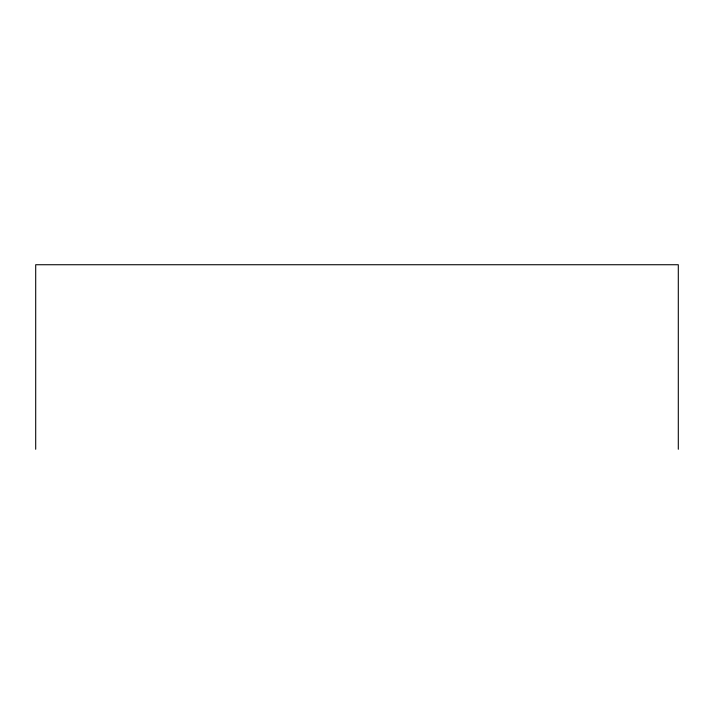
<?xml version="1.0" encoding="UTF-8"?>
<svg xmlns="http://www.w3.org/2000/svg" width="714" height="714" viewBox="0 0 714 714"><rect width="100%" height="100%" fill="white"/><g stroke="black" fill="none" stroke-linecap="round" stroke-linejoin="round"><path stroke-width="1.07" d="M678.3 449.267L678.3 264.733L35.7 264.733L35.7 449.267"/></g></svg>
